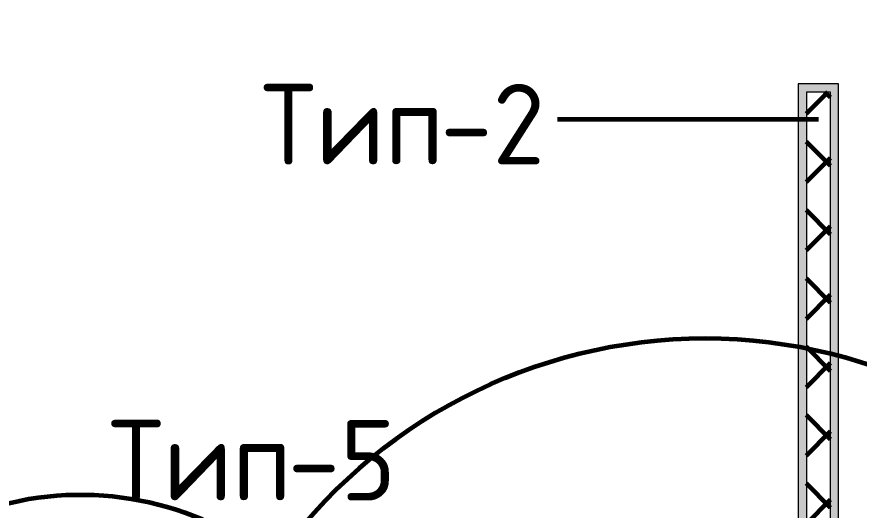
# Model space of a CAD drawing. Header units: millimetres. Extents: x -60946 to 138510, y -262288 to 24501.
# Drawn here: x -16716 to -14102, y -130465 to -128934 of the extents above; entities that cross this region are included whole.
import ezdxf

# ---------------------------------------------------------------- set-up
doc = ezdxf.new("R2010")
doc.units = ezdxf.units.MM
for name, color, linetype, lineweight in [('2)Тип-2', 3, 'Continuous', 60), ('2)Тип-3', 7, 'Continuous', 60), ('2)Тип-5', 1, 'Continuous', 60), ('Стены внутренние', 7, 'Continuous', 18), ('Стены штриховка', 7, 'Continuous', 9)]:
    doc.layers.add(name, color=color, linetype=linetype, lineweight=lineweight)
doc.styles.add('GOST Common_4', font='', dxfattribs={"height": 250})
doc.styles.get('GOST Common_4').set_extended_font_data('GOST Common')

msp = doc.modelspace()

# ---------------------------------------------------------------- hatches: boundary and pattern name
at = {"layer": '2)Тип-2'}
h = msp.add_hatch(color=256, dxfattribs=at)
h.paths.add_polyline_path([(-14265.6385, -131792.7816), (-14265.6385, -131592.7816), (-14290.6385, -131592.7816), (-14290.6385, -131792.7816)])
h.paths.add_polyline_path([(-14290.6385, -131542.7816), (-14265.6385, -131542.7816), (-14265.6385, -129167.7816), (-14165.6385, -129167.7816), (-14165.6385, -129142.7816), (-14290.6385, -129142.7816), (-14290.6385, -131517.7816)])
h.paths.add_polyline_path([(-14165.6385, -127942.7816), (-14165.6385, -127917.7816), (-14265.6385, -127917.7816), (-14265.6385, -126842.7816), (-14290.6385, -126842.7816), (-14290.6385, -127942.7816)])
h = msp.add_hatch(dxfattribs=at)
h.set_pattern_fill('FP_4', color=256, style=0, pattern_type=2)
h.set_pattern_definition([(45, (9.36, -150597.75), (-106.066, 106.066), []), (135, (9.36, -150597.75), (-106.066, -106.066), [])])
h.paths.add_polyline_path([(-14265.6385, -131792.7816), (-14190.6385, -131792.7816), (-14190.6385, -129167.7816), (-14265.6385, -129167.7816), (-14265.6385, -131592.7816)])
h.paths.add_polyline_path([(-14190.6385, -127917.7816), (-14190.6385, -126842.7816), (-14265.6385, -126842.7816), (-14265.6385, -127917.7816)])
h = msp.add_hatch(color=256, dxfattribs=at)
h.paths.add_polyline_path([(-14165.6385, -131742.7816), (-14165.6385, -129167.7816), (-14190.6385, -129167.7816), (-14190.6385, -131742.7816)])
h.paths.add_polyline_path([(-14190.6385, -127917.7816), (-14165.6385, -127917.7816), (-14165.6385, -126842.7816), (-14190.6385, -126842.7816), (-14190.6385, -127259.3171)])

# ---------------------------------------------------------------- linework, layer by layer
msp.add_line((-14228.1385, -129253.4971), (-15037.4811, -129253.4971), dxfattribs=at)
at = {"layer": '2)Тип-3', "color": 5}
msp.add_lwpolyline([(-17434.9312, -136638.248, -0.52056705), (-17434.9312, -134103.1619, -0.52056705), (-17434.9312, -132538.0768, -0.52056705), (-17434.9312, -131077.5928, -0.52056705), (-15915.3573, -130627.2491, -0.52056705), (-13243.9339, -130627.2491, -0.52056705), (-10869.3492, -130627.2491, -0.52056705), (-10775.9587, -132035.0576, -0.52056705), (-10775.9587, -133860.6936, -0.52056705), (-10775.9587, -136568.115, -0.52056705), (-12841.7892, -136638.248, -0.52056705), (-15347.7459, -136638.248, -0.52056705)], format="xyb", close=True, dxfattribs=at)
at = {"layer": 'Стены внутренние', "lineweight": 5}
for p, q in [((-14165.6385, -129142.7816), (-14290.6385, -129142.7816)), ((-14290.6385, -129142.7816), (-14290.6385, -131517.7816)), ((-14165.6385, -131717.7816), (-14165.6385, -129142.7816))]:
    msp.add_line(p, q, dxfattribs=at)
at = {"layer": 'Стены штриховка', "lineweight": 9}
for p, q in [((-14265.6385, -129167.7816), (-14265.6385, -131792.7816)), ((-14190.6385, -129167.7816), (-14265.6385, -129167.7816)), ((-14190.6385, -131792.7816), (-14190.6385, -129167.7816))]:
    msp.add_line(p, q, dxfattribs=at)

# ---------------------------------------------------------------- texts
at = {"layer": '2)Тип-2', "color": 116, "lineweight": 9, "true_color": 0x008040, "char_height": 250, "attachment_point": 1, "style": 'GOST Common_4'}
for s, insert, width in [('Тип', (-15957.4811, -129142.57), 673.4175), ('-2', (-15401.8561, -129142.57), 432.91125)]:
    msp.add_mtext(s, dxfattribs=dict(at, insert=insert, width=width))
at = {"layer": '2)Тип-5', "color": 116, "lineweight": 9, "true_color": 0x008040, "char_height": 250, "attachment_point": 1, "style": 'GOST Common_4'}
for s, insert, width in [('Тип', (-16430.4799, -130185.07), 673.4175), ('-5', (-15874.8549, -130185.07), 432.91125)]:
    msp.add_mtext(s, dxfattribs=dict(at, insert=insert, width=width))

doc.saveas('drawing.dxf')
